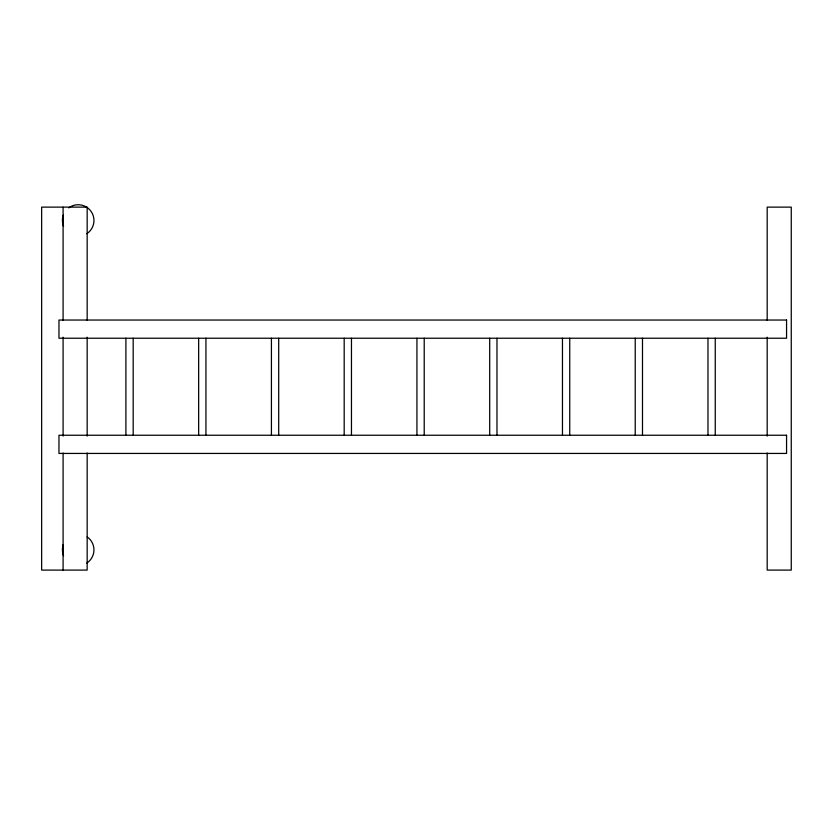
<?xml version="1.0" encoding="UTF-8"?>
<svg xmlns="http://www.w3.org/2000/svg" width="833" height="833" viewBox="0 0 833 833"><rect width="100%" height="100%" fill="white"/><g stroke="black" fill="none" stroke-linecap="round" stroke-linejoin="round"><path stroke-width="1.25" d="M63.381 215.153L62.475 219.256L63.381 225.472M63.381 554.861L62.475 548.645L63.381 544.532A15.765 15.765 0 0 0 63.558 555.726M767.183 320.309L767.183 207.125L791.256 207.125L791.256 570.095L767.183 570.095L767.183 453.006M767.183 337.219L767.183 436.096M715.255 338.229L715.255 435.243M707.977 338.229L707.977 435.243M642.493 338.229L642.493 435.243M635.225 338.229L635.225 435.243M569.741 338.229L569.741 435.243M562.462 338.229L562.462 435.243M496.978 338.229L496.978 435.243M489.7 338.229L489.7 435.243M424.216 338.229L424.216 435.243M416.937 338.229L416.937 435.243M351.464 338.229L351.464 435.243M344.185 338.229L344.185 435.243M278.701 338.229L278.701 435.243M271.423 338.229L271.423 435.243M205.938 338.229L205.938 435.243M198.66 338.229L198.66 435.243M133.176 338.229L133.176 435.243M125.908 338.229L125.908 435.243M87.163 320.309L87.163 207.125L41.65 207.125L41.65 570.095L87.163 570.095L87.163 453.006M87.163 337.219L87.163 436.096M63.089 207.125L63.089 320.309M63.089 337.219L63.089 436.096M63.089 453.006L63.089 570.095M68.754 207.865A15.765 15.765 0 0 1 91.13 211.478A15.765 15.765 0 0 1 86.778 233.719M63.558 226.347A15.765 15.765 0 0 1 63.329 215.237M87.121 536.889A15.765 15.765 0 0 1 86.778 563.098M786.56 320.039L58.966 320.039L58.966 338.229L786.56 338.229L786.56 320.039M786.56 435.243L58.966 435.243L58.966 453.433L786.56 453.433L786.56 435.243"/></g></svg>
